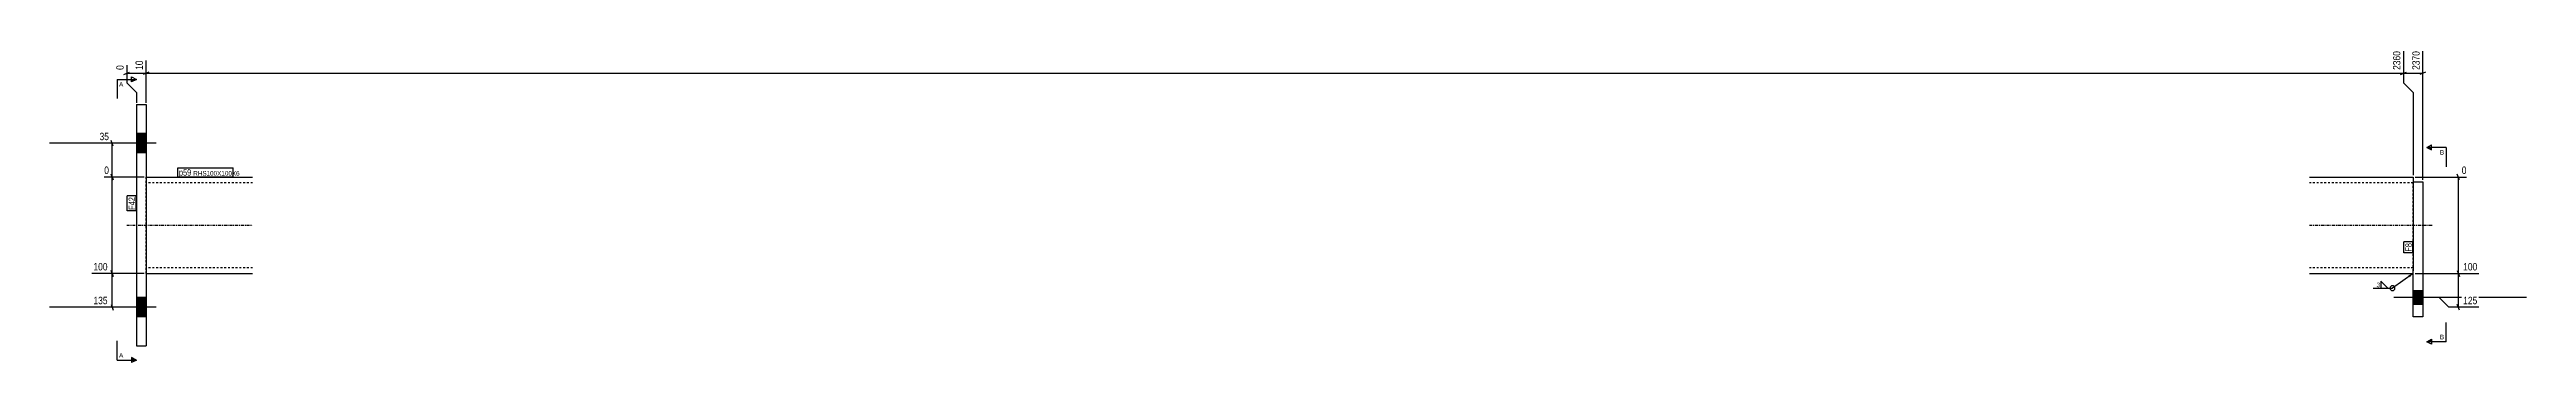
# Model space of a CAD drawing. Header units: millimetres. Extents: x -39 to 29426, y 3 to 740.
# Drawn here: x -39 to 2528, y 5 to 329 of the extents above; entities that cross this region are included whole.
import ezdxf

# ---------------------------------------------------------------- set-up
doc = ezdxf.new("R2010")
doc.units = ezdxf.units.MM
doc.linetypes.add('DXK_LINE_DOT2', pattern=[3.9198, 1.9599, -1.9599])
doc.linetypes.add('DXK_LINE_DOT3', pattern=[5.9187, 2.979, -0.9799, 0.9799, -0.9799])
for name, color, linetype in [('MÅLSÆTNING', 7, 'Continuous'), ('STÅL', 7, 'Continuous'), ('TEKST', 7, 'Continuous')]:
    doc.layers.add(name, color=color, linetype=linetype)
doc.styles.add('Arial', font='ARIAL.TTF', dxfattribs={"height": 0.2})
doc.styles.add('Arial Narrow', font='ARIALN.TTF', dxfattribs={"height": 0.2})

msp = doc.modelspace()

# ---------------------------------------------------------------- hatches: boundary and pattern name
at = {"layer": 'STÅL', "linetype": 'Continuous'}
for points in [[(60.8, 222), (60.8, 242), (50.8, 242), (50.8, 222)], [(60.8, 222), (60.8, 242), (50.8, 242), (50.8, 222)], [(2420.8, 65), (2420.8, 79), (2410.8, 79), (2410.8, 65)], [(2420.8, 65), (2420.8, 79), (2410.8, 79), (2410.8, 65)], [(60.8, 52), (60.8, 72), (50.8, 72), (50.8, 52)], [(60.8, 52), (60.8, 72), (50.8, 72), (50.8, 52)]]:
    msp.add_hatch(color=96, dxfattribs=at).paths.add_polyline_path(points)
at = {"layer": 'TEKST', "linetype": 'Continuous'}
msp.add_hatch(color=3, dxfattribs=at).paths.add_polyline_path([(2406, 95.2), (2410.8, 97), (2407.4, 93.1)])

# ---------------------------------------------------------------- linework, layer by layer
at = {"layer": 'MÅLSÆTNING', "color": 7, "linetype": 'Continuous'}
for p, q in [((40.8, 312.9), (40.8, 294.6)), ((60.8, 274), (60.8, 317.8)), ((60.8, 274), (60.8, 317.8)), ((2400.8, 327.5), (2400.8, 294.6)), ((2420.8, 194), (2420.8, 327.5)), ((37.8, 303.4), (43.8, 305.8)), ((40.8, 304.6), (60.8, 304.6)), ((40.8, 294.6), (50.8, 284.6)), ((50.8, 284.6), (50.8, 274)), ((63.8, 305.8), (57.8, 303.4)), ((63.8, 305.8), (57.8, 303.4)), ((60.8, 304.6), (2400.8, 304.6)), ((2397.8, 303.4), (2403.8, 305.8)), ((2400.8, 294.6), (2410.8, 284.6)), ((2410.8, 284.6), (2410.8, 199)), ((2410.8, 284.6), (2410.8, 199)), ((2423.8, 305.8), (2417.8, 303.4)), ((58.8, 232), (12.6, 232)), ((26.9, 229), (24.5, 235)), ((25.7, 197), (25.7, 232)), ((58.8, 197), (17.5, 197)), ((58.8, 197), (17.5, 197)), ((24.5, 200), (26.9, 194)), ((26.9, 194), (24.5, 200)), ((2412.8, 197), (2466.1, 197)), ((2459, 194), (2456.6, 200)), ((58.8, 97), (4.8, 97)), ((26.9, 94), (24.5, 100)), ((25.7, 62), (25.7, 97)), ((2412.8, 97), (2478.8, 97)), ((2456.6, 100), (2459, 94)), ((2457.8, 62), (2457.8, 97)), ((58.8, 62), (4.8, 62)), ((24.5, 65), (26.9, 59)), ((2437.8, 72), (2412.8, 72)), ((2447.8, 62), (2437.8, 72)), ((2478.8, 62), (2447.8, 62)), ((2459, 59), (2456.6, 65))]:
    msp.add_line(p, q, dxfattribs=at)
at = {"layer": 'STÅL', "color": 2, "linetype": 'Continuous'}
for p, q in [((50.8, 272), (60.8, 272)), ((50.8, 272), (50.8, 22)), ((60.8, 272), (60.8, 22)), ((60.8, 197), (171.3, 197)), ((2303.3, 197), (2410.8, 197)), ((2410.8, 197), (2410.8, 196.1)), ((2410.8, 196.1), (2410.8, 99.6)), ((2410.8, 192), (2420.8, 192)), ((2420.8, 192), (2420.8, 52)), ((60.8, 97), (171.3, 97)), ((2303.3, 97), (2410.8, 97)), ((2410.8, 52), (2410.8, 99.6)), ((2420.8, 52), (2410.8, 52)), ((50.8, 22), (60.8, 22))]:
    msp.add_line(p, q, dxfattribs=at)
at = {"layer": 'STÅL', "color": 96, "linetype": 'Continuous'}
for p, q in [((71.3, 232), (-39.2, 232)), ((71.3, 232), (-39.2, 232)), ((60.8, 242), (50.8, 242)), ((60.8, 242), (50.8, 242)), ((60.8, 222), (50.8, 222)), ((60.8, 222), (50.8, 222)), ((2420.8, 79), (2410.8, 79)), ((2420.8, 79), (2410.8, 79)), ((71.3, 62), (-39.2, 62)), ((71.3, 62), (-39.2, 62)), ((60.8, 72), (50.8, 72)), ((60.8, 72), (50.8, 72)), ((60.8, 52), (50.8, 52)), ((60.8, 52), (50.8, 52)), ((2528.3, 72), (2390.8, 72)), ((2528.3, 72), (2390.8, 72)), ((2420.8, 65), (2410.8, 65)), ((2420.8, 65), (2410.8, 65))]:
    msp.add_line(p, q, dxfattribs=at)
at = {"layer": 'STÅL', "color": 7, "linetype": 'DXK_LINE_DOT2'}
for p, q in [((60.8, 97), (60.8, 197)), ((171.3, 191), (60.8, 191)), ((2410.8, 191), (2303.3, 191)), ((2410.8, 99.6), (2410.8, 192)), ((171.3, 103), (60.8, 103)), ((2410.8, 103), (2303.3, 103)), ((2410.8, 98), (2410.8, 99.6)), ((2410.8, 97), (2410.8, 98))]:
    msp.add_line(p, q, dxfattribs=at)
at = {"layer": 'STÅL', "color": 7, "linetype": 'DXK_LINE_DOT3'}
for p, q in [((40.8, 147), (171.3, 147)), ((2303.3, 147), (2430.8, 147))]:
    msp.add_line(p, q, dxfattribs=at)
at = {"layer": 'TEKST', "color": 3, "linetype": 'Continuous'}
msp.add_line((2410.8, 97), (2389.4, 81.8), dxfattribs=at)
msp.add_arc((2389.4, 81.8), 2.5, 270, 90, dxfattribs=at)

# ---------------------------------------------------------------- wipeouts: each hides what was drawn before it
at = {"color": 0, "linetype": 'Continuous'}
for points in [[(2443, 220.2), (2443, 225.2), (2438.5, 225.2), (2438.5, 220.2)], [(2443, 28.8), (2443, 33.8), (2438.5, 33.8), (2438.5, 28.8)], [(37.2, 9.8), (37.2, 14.8), (32.8, 14.8), (32.8, 9.8)]]:
    msp.add_wipeout(points, dxfattribs=at).dxf.layer = 'TEKST'

# ---------------------------------------------------------------- next in the draw order: hatches: boundary and pattern name
at = {"layer": 'TEKST', "linetype": 'Continuous'}
for points in [[(2430, 227.7), (2430, 225.2), (2425, 227.7)], [(2430, 28.8), (2430, 26.3), (2425, 26.3)], [(45.8, 7.3), (45.8, 9.8), (50.8, 7.3)]]:
    msp.add_hatch(color=30, dxfattribs=at).paths.add_polyline_path(points)

# ---------------------------------------------------------------- next in the draw order: linework, layer by layer
at = {"layer": 'TEKST', "color": 30, "linetype": 'Continuous'}
for p, q in [((2425, 227.7), (2430, 230.2)), ((2425, 227.7), (2430, 225.2)), ((2430, 225.2), (2430, 230.2)), ((2425, 26.3), (2430, 28.8)), ((2430, 23.8), (2425, 26.3)), ((2430, 28.8), (2430, 23.8)), ((50.8, 7.3), (45.8, 9.8)), ((45.8, 9.8), (45.8, 4.8)), ((50.8, 7.3), (45.8, 4.8))]:
    msp.add_line(p, q, dxfattribs=at)
at = {"layer": 'TEKST', "color": 7, "linetype": 'Continuous'}
for p, q in [((2445, 227.7), (2425, 227.7)), ((2445, 227.7), (2445, 207.7)), ((30.8, 7.3), (30.8, 27.3)), ((2445, 26.3), (2425, 26.3)), ((2445, 26.3), (2445, 46.3)), ((30.8, 7.3), (50.8, 7.3))]:
    msp.add_line(p, q, dxfattribs=at)

# ---------------------------------------------------------------- next in the draw order: texts
at = {"layer": 'TEKST', "color": 3, "linetype": 'Continuous', "style": 'Arial'}
for s, p in [('B', (2438.5, 220.2)), ('B', (2438.5, 28.8)), ('A', (32.8, 9.8))]:
    msp.add_text(s, height=4.78, dxfattribs=at).set_placement(p)

# ---------------------------------------------------------------- next in the draw order: wipeouts: each hides what was drawn before it
at = {"color": 0, "linetype": 'Continuous'}
for points in [[(59.2, 319.4), (48, 319.4), (48, 306.4), (59.2, 306.4)], [(2399.2, 329.1), (2388, 329.1), (2388, 306.4), (2399.2, 306.4)], [(23.9, 233.6), (23.9, 244.8), (11, 244.8), (11, 233.6)], [(22.5, 98.6), (22.5, 109.8), (4.7, 109.8), (4.7, 98.6)], [(2478.9, 98.6), (2478.9, 109.8), (2461.1, 109.8), (2461.1, 98.6)], [(22.5, 63.6), (22.5, 74.8), (4.7, 74.8), (4.7, 63.6)], [(2478.9, 63.6), (2478.9, 74.8), (2461.1, 74.8), (2461.1, 63.6)]]:
    msp.add_wipeout(points, dxfattribs=at).dxf.layer = 'MÅLSÆTNING'
at = {"color": 0}
for points in [[(107.7, 198.4), (107.7, 205.4), (94.9, 205.4), (94.9, 198.4)], [(49.4, 176.2), (42.4, 176.2), (42.4, 163), (49.4, 163)], [(2409.4, 128.5), (2402.4, 128.5), (2402.4, 119.6), (2409.4, 119.6)], [(2376.3, 82.4), (2376.3, 88.2), (2372.5, 88.2), (2372.5, 82.4)]]:
    msp.add_wipeout(points, dxfattribs=at).dxf.layer = 'TEKST'

# ---------------------------------------------------------------- next in the draw order: linework, layer by layer
at = {"layer": 'MÅLSÆTNING', "color": 7, "linetype": 'Continuous'}
for p, q in [((2400.8, 327.5), (2400.8, 294.6)), ((2397.8, 303.4), (2403.8, 305.8)), ((2400.8, 304.6), (2420.8, 304.6)), ((2400.8, 294.6), (2410.8, 284.6)), ((25.7, 97), (25.7, 197)), ((2457.8, 97), (2457.8, 197)), ((58.8, 97), (4.8, 97)), ((24.5, 100), (26.9, 94)), ((2412.8, 97), (2478.8, 97)), ((2456.6, 100), (2459, 94))]:
    msp.add_line(p, q, dxfattribs=at)
at = {"layer": 'TEKST', "color": 3, "linetype": 'Continuous'}
for p, q in [((2369.4, 81.8), (2389.4, 81.8)), ((2384.5, 81.8), (2377.3, 89)), ((2377.3, 89), (2377.3, 81.8)), ((2377.3, 81.8), (2384.5, 81.8))]:
    msp.add_line(p, q, dxfattribs=at)
msp.add_arc((2389.4, 81.8), 2.5, 90, 270, dxfattribs=at)

# ---------------------------------------------------------------- next in the draw order: texts
at = {"layer": 'MÅLSÆTNING', "color": 3, "linetype": 'Continuous', "style": 'Arial Narrow'}
msp.add_text('2360', height=7.64, rotation=90.0002, dxfattribs=at).set_placement((2397.6, 308))
for s, p in [('35', (12.6, 235.2)), ('100', (6.3, 100.2)), ('100', (2462.7, 100.2)), ('135', (6.3, 65.2)), ('125', (2462.7, 65.2))]:
    msp.add_text(s, height=7.64, dxfattribs=at).set_placement(p)
at = {"layer": 'TEKST', "color": 3, "style": 'Arial Narrow'}
msp.add_text('3', height=4.77, dxfattribs=at).set_placement((2372.9, 82.8))

# ---------------------------------------------------------------- next in the draw order: wipeouts: each hides what was drawn before it
at = {"color": 0, "linetype": 'Continuous'}
msp.add_wipeout([(39.2, 314.5), (28, 314.5), (28, 306.4), (39.2, 306.4)], dxfattribs=at).dxf.layer = 'MÅLSÆTNING'
at = {"color": 0}
for points in [[(107.7, 198.4), (107.7, 205.4), (94.9, 205.4), (94.9, 198.4)], [(49.4, 176.2), (42.4, 176.2), (42.4, 163), (49.4, 163)], [(2409.4, 128.5), (2402.4, 128.5), (2402.4, 119.6), (2409.4, 119.6)]]:
    msp.add_wipeout(points, dxfattribs=at).dxf.layer = 'TEKST'

# ---------------------------------------------------------------- next in the draw order: linework, layer by layer
at = {"layer": 'TEKST', "color": 7, "linetype": 'Continuous'}
for p, q in [((93.7, 197.2), (93.7, 206.6)), ((41.2, 161.8), (41.2, 177.4)), ((50.6, 177.4), (41.2, 177.4)), ((50.6, 161.8), (41.2, 161.8)), ((50.6, 161.8), (50.6, 177.4)), ((2401.2, 118.4), (2401.2, 129.7)), ((2410.6, 129.7), (2401.2, 129.7)), ((2410.6, 118.4), (2410.6, 129.7)), ((2410.6, 118.4), (2401.2, 118.4))]:
    msp.add_line(p, q, dxfattribs=at)

# ---------------------------------------------------------------- next in the draw order: texts
at = {"layer": 'MÅLSÆTNING', "color": 3, "linetype": 'Continuous', "style": 'Arial Narrow'}
for s, p in [('0', (37.6, 308)), ('10', (57.6, 308))]:
    msp.add_text(s, height=7.64, rotation=90.0002, dxfattribs=at).set_placement(p)
at = {"layer": 'TEKST', "color": 3, "style": 'Arial Narrow'}
for s, p in [('F42', (49.4, 163)), ('F8', (2409.4, 119.6))]:
    msp.add_text(s, height=6.68, rotation=90.0002, dxfattribs=at).set_placement(p)

# ---------------------------------------------------------------- next in the draw order: wipeouts: each hides what was drawn before it
at = {"color": 0, "linetype": 'Continuous'}
for points in [[(2419.2, 329.1), (2408, 329.1), (2408, 306.4), (2419.2, 306.4)], [(23.9, 198.6), (23.9, 209.8), (15.9, 209.8), (15.9, 198.6)], [(2467.7, 198.6), (2467.7, 209.8), (2459.6, 209.8), (2459.6, 198.6)]]:
    msp.add_wipeout(points, dxfattribs=at).dxf.layer = 'MÅLSÆTNING'
at = {"color": 0}
msp.add_wipeout([(150, 198.4), (150, 203.4), (109.8, 203.4), (109.8, 198.4)], dxfattribs=at).dxf.layer = 'TEKST'

# ---------------------------------------------------------------- next in the draw order: texts
at = {"layer": 'MÅLSÆTNING', "color": 3, "linetype": 'Continuous', "style": 'Arial Narrow'}
msp.add_text('2370', height=7.64, rotation=90.0002, dxfattribs=at).set_placement((2417.6, 308))
for p in [(17.5, 200.2), (2461.2, 200.2)]:
    msp.add_text('0', height=7.64, dxfattribs=at).set_placement(p)

# ---------------------------------------------------------------- next in the draw order: wipeouts: each hides what was drawn before it
at = {"color": 0, "linetype": 'Continuous'}
msp.add_wipeout([(37.2, 290.7), (37.2, 295.7), (32.8, 295.7), (32.8, 290.7)], dxfattribs=at).dxf.layer = 'TEKST'
at = {"color": 0}
msp.add_wipeout([(150, 198.4), (150, 203.4), (109.8, 203.4), (109.8, 198.4)], dxfattribs=at).dxf.layer = 'TEKST'

# ---------------------------------------------------------------- next in the draw order: hatches: boundary and pattern name
at = {"layer": 'TEKST', "linetype": 'Continuous'}
msp.add_hatch(color=30, dxfattribs=at).paths.add_polyline_path([(45.8, 295.7), (45.8, 298.2), (50.8, 298.2)])

# ---------------------------------------------------------------- next in the draw order: linework, layer by layer
at = {"layer": 'TEKST', "color": 7, "linetype": 'Continuous'}
for p, q in [((30.8, 298.2), (30.8, 278.2)), ((30.8, 298.2), (50.8, 298.2)), ((93.7, 206.6), (151.2, 206.6)), ((151.2, 197.2), (151.2, 206.6)), ((93.7, 197.2), (151.2, 197.2))]:
    msp.add_line(p, q, dxfattribs=at)
at = {"layer": 'TEKST', "color": 30, "linetype": 'Continuous'}
for p, q in [((45.8, 295.7), (45.8, 300.7)), ((45.8, 300.7), (50.8, 298.2)), ((50.8, 298.2), (45.8, 295.7))]:
    msp.add_line(p, q, dxfattribs=at)

# ---------------------------------------------------------------- next in the draw order: texts
at = {"layer": 'TEKST', "color": 3, "linetype": 'Continuous', "style": 'Arial'}
msp.add_text('A', height=4.78, dxfattribs=at).set_placement((32.8, 290.7))
at = {"layer": 'TEKST', "color": 3, "style": 'Arial Narrow'}
for s, height, p in [('p59', 6.68, (94.9, 198.4)), ('RHS100X100X6', 4.772, (109.8, 198.4))]:
    msp.add_text(s, height=height, dxfattribs=at).set_placement(p)

doc.saveas('drawing.dxf')
